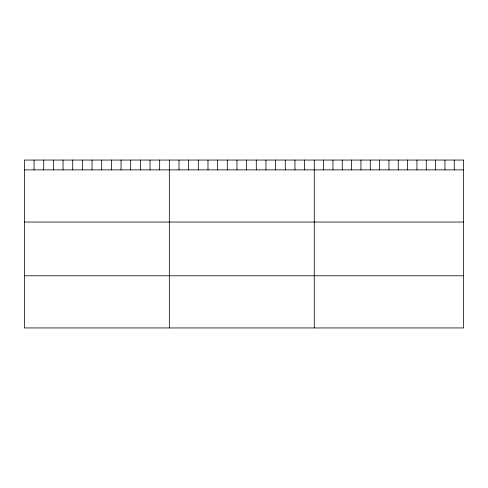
<?xml version="1.0" encoding="UTF-8"?>
<svg xmlns="http://www.w3.org/2000/svg" width="488" height="488" viewBox="0 0 488 488"><rect width="100%" height="100%" fill="white"/><g stroke="black" fill="none" stroke-linecap="round" stroke-linejoin="round"><path stroke-width="0.73" d="M24.4 169.879L463.6 169.879M24.4 222.04L463.6 222.04M24.4 275.781L463.6 275.781M454.267 160.058L454.267 169.879M444.934 160.058L444.934 169.879M435.601 160.058L435.601 169.879M426.268 160.058L426.268 169.879M416.935 160.058L416.935 169.879M407.602 160.058L407.602 169.879M398.269 160.058L398.269 169.879M388.936 160.058L388.936 169.879M379.603 160.058L379.603 169.879M370.27 160.058L370.27 169.879M360.937 160.058L360.937 169.879M351.604 160.058L351.604 169.879M342.271 160.058L342.271 169.879M332.938 160.058L332.938 169.879M323.605 160.058L323.605 169.879M314.272 160.058L314.272 327.942M304.61 160.058L304.61 169.879M294.947 160.058L294.947 169.879M285.285 160.058L285.285 169.879M275.622 160.058L275.622 169.879M265.96 160.058L265.96 169.879M256.298 160.058L256.298 169.879M246.635 160.058L246.635 169.879M236.973 160.058L236.973 169.879M227.31 160.058L227.31 169.879M217.648 160.058L217.648 169.879M207.986 160.058L207.986 169.879M198.323 160.058L198.323 169.879M188.661 160.058L188.661 169.879M178.998 160.058L178.998 169.879M169.336 160.058L169.336 327.942M159.674 160.058L159.674 169.879M150.011 160.058L150.011 169.879M140.349 160.058L140.349 169.879M130.686 160.058L130.686 169.879M121.024 160.058L121.024 169.879M111.362 160.058L111.362 169.879M101.699 160.058L101.699 169.879M92.037 160.058L92.037 169.879M82.374 160.058L82.374 169.879M72.712 160.058L72.712 169.879M63.05 160.058L63.05 169.879M53.387 160.058L53.387 169.879M43.725 160.058L43.725 169.879M34.062 160.058L34.062 169.879M463.6 160.058L24.4 160.058L24.4 327.942L463.6 327.942L463.6 160.058"/></g></svg>
